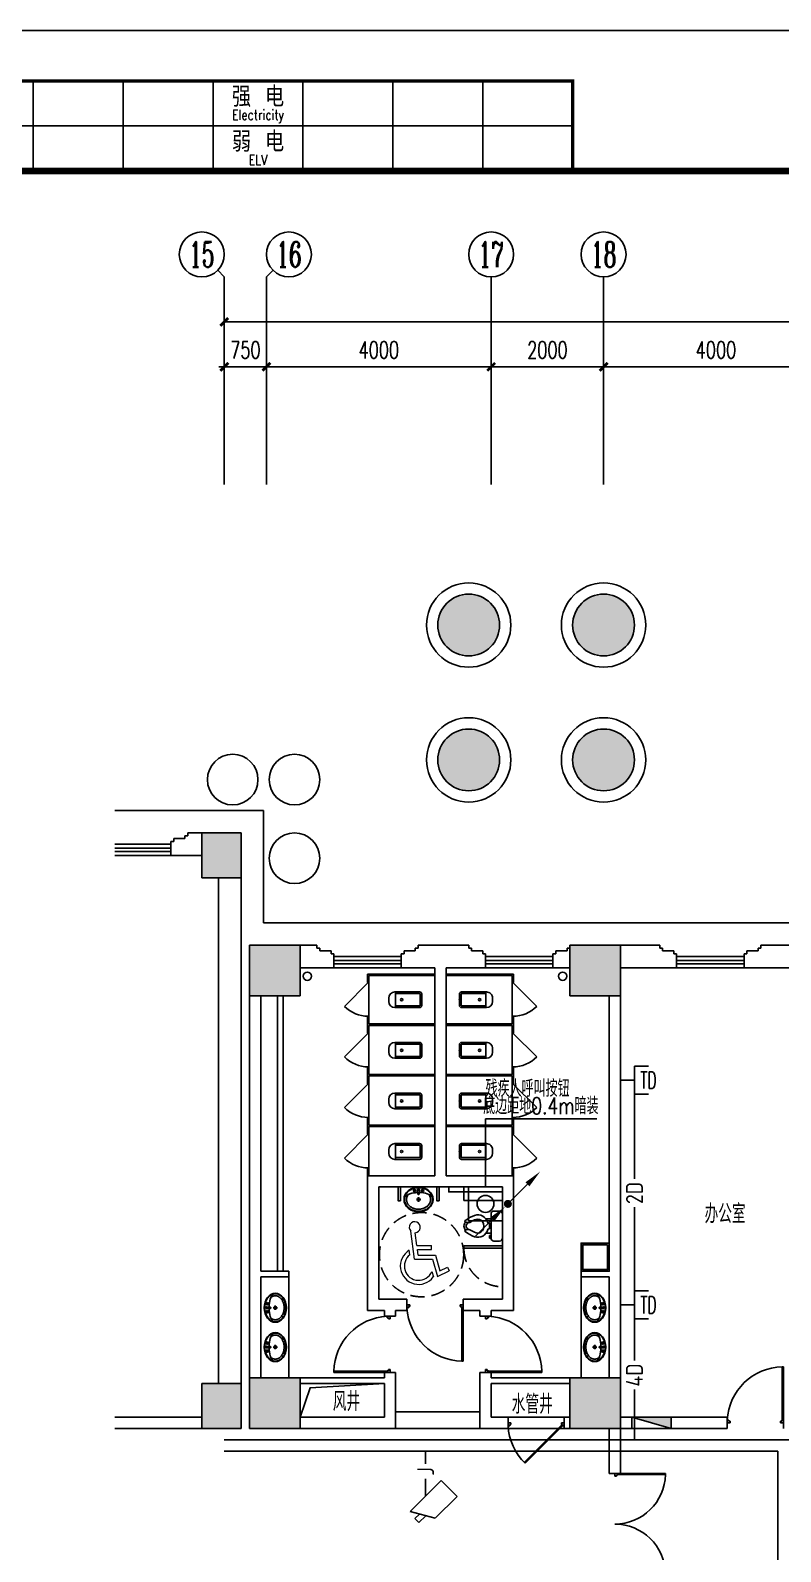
# Model space of a CAD drawing. Extents: x 190999 to 834799, y -200814 to 215286.
# Drawn here: x 769549 to 782899, y 128814 to 155886 of the extents above; entities that cross this region are included whole.
import ezdxf
from ezdxf.enums import TextEntityAlignment as Align

# ---------------------------------------------------------------- set-up
doc = ezdxf.new("R2010")
doc.units = 0
doc.header["$LTSCALE"] = 1000
doc.header["$MEASUREMENT"] = 0
doc.linetypes.add('CONTINOUS', pattern=[0])
doc.linetypes.add('HIDDEN', pattern=[0.375, 0.25, -0.125])
for name, color, linetype in [('00-EQUIP', 3, 'Continuous'), ('00-LWIRE', 4, 'Continuous'), ('00-SIG_TEXT', 7, 'Continuous'), ('00-WIRE-4', 6, 'Continuous'), ('A-Lvtry', 250, 'Continuous'), ('A-卫生间', 250, 'Continuous'), ('A-墙线', 2, 'Continuous'), ('A-外包装修', 250, 'Continuous'), ('A-外窗', 145, 'Continuous'), ('A-门', 167, 'Continuous'), ('AXIS', 3, 'Continuous'), ('AXIS_TEXT', 7, 'Continuous'), ('COLUMN', 2, 'Continuous'), ('EQUIP_消火栓', 6, 'Continuous'), ('PUB_HATCH', 250, 'Continuous'), ('图框', 189, 'Continuous'), ('房间名称', 7, 'Continuous'), ('桥架', 1, 'Continuous'), ('洞口线', 177, 'Continuous'), ('雨水管', 3, 'Continuous')]:
    doc.layers.add(name, color=color, linetype=linetype)
doc.layers.add('1-3残疾人坐席', color=7, linetype='Continuous', lineweight=9)
doc.styles.add('-GBCBIGGBENOR', font='GBENOR.shx', dxfattribs={"bigfont": 'GBCBIG.shx'})
doc.styles.add('_COMPLEX', font='COMPLEX.shx', dxfattribs={"width": 0.5})
doc.styles.add('_TCH_AXIS', font='COMPLEX', dxfattribs={"bigfont": 'GBCBIG'})
doc.styles.add('_TCH_DIM', font='SIMPLEX', dxfattribs={"bigfont": 'GBCBIG'})
doc.styles.add('ATT', font='txt')
doc.styles.add('COMPLEX', font='COMPLEX')
doc.styles.add('DIM_FONT', font='SIMPLEX', dxfattribs={"width": 0.7, "bigfont": 'GBCBIG'})
doc.styles.add('JIAO', font='tjromans.shx', dxfattribs={"bigfont": 'tjhztxt.shx'})
doc.styles.get("Standard").update_dxf_attribs({"font": 'simhei.ttf'})
doc.styles.add('TKZ2_tjkts.shx', font='tjromant.shx', dxfattribs={"bigfont": 'tjkts.shx'})
doc.dimstyles.new('DIMN', dxfattribs={"dimtxt": 300, "dimasz": 100, "dimexe": 250, "dimexo": 300, "dimgap": 150, "dimtad": 1, "dimdec": 0, "dimzin": 0, "dimdsep": 46, "dimtxsty": 'DIM_FONT', "dimblk": 'ARCHTICK', "dimcen": 0.09, "dimclrt": 7, "dimazin": 2, "dimtfac": 1, "dimtdec": 0, "dimtix": 1, "dimtmove": 2, "dimatfit": 3, "dimfxl": 0, "dimtolj": 1, "dimtzin": 0, "dimarcsym": 0})

# ---------------------------------------------------------------- blocks, each defined once
blk = doc.blocks.new('TJAD_TK_A0')
at = {"layer": '图框'}
for p, q in [((973, -441.7), (973, 399.3)), ((990, -412.7), (990, -156.7)), ((982, -172.7), (998, -172.7)), ((982, -188.7), (998, -188.7)), ((982, -204.7), (998, -204.7)), ((982, -220.7), (998, -220.7)), ((982, -236.7), (998, -236.7)), ((982, -252.7), (998, -252.7))]:
    blk.add_line(p, q, dxfattribs=at)
at = {"layer": '图框', "const_width": 1.2}
blk.add_lwpolyline([(2152, -431.7), (2152, 389.3), (998, 389.3), (998, -431.7)], close=True, dxfattribs=at)
at = {"layer": '图框', "const_width": 0.6}
blk.add_lwpolyline([(998, -431.7), (982, -431.7), (982, -156.7), (998, -156.7)], dxfattribs=at)
at = {"layer": '图框', "style": 'TKZ2_tjkts.shx'}
for s, p in [('强 电', (984.79, -212.7)), ('弱 电', (992.79, -212.7))]:
    blk.add_text(s, height=3.6, rotation=90, dxfattribs=at).set_placement(p, align=Align.MIDDLE_CENTER)
at = {"layer": '图框', "style": 'TKZ2_tjkts.shx', "width": 0.8}
for s, p in [('Electricity', (988.02, -212.7)), ('ELV', (996.02, -212.7))]:
    blk.add_text(s, height=1.8, rotation=90, dxfattribs=at).set_placement(p, align=Align.MIDDLE_CENTER)
blk = doc.blocks.new('m1800')
at = {"layer": 'A-墙线'}
for p, q in [((-900, -100), (-900, 100)), ((900, -100), (900, 100))]:
    blk.add_line(p, q, dxfattribs=at)
at = {"layer": 'A-门'}
for p, q in [((-900, 900), (-900, 0)), ((-900, 900), (-880, 900)), ((-880, 900), (-880, 50)), ((880, 900), (880, 50)), ((900, 900), (880, 900)), ((900, 900), (900, 0)), ((-900, 50), (-870, 50)), ((-900, 0), (-850, 0)), ((-870, 50), (-870, 30)), ((-870, 30), (-850, 30)), ((-850, 30), (-850, 0)), ((850, 30), (850, 0)), ((870, 30), (850, 30)), ((900, 0), (850, 0)), ((870, 50), (870, 30)), ((900, 50), (870, 50))]:
    blk.add_line(p, q, dxfattribs=at)
for centre, start, end in [((-900, 0), 0, 88.7267), ((900, 0), 91.2733, 180)]:
    blk.add_arc(centre, 900, start, end, dxfattribs=at)
blk = doc.blocks.new('m1000')
at = {"layer": 'A-墙线'}
for p, q in [((0, 0), (0, 200)), ((1000, 0), (1000, 200))]:
    blk.add_line(p, q, dxfattribs=at)
at = {"layer": 'A-门'}
for p, q in [((0, 1100), (0, 100)), ((0, 1100), (20, 1100)), ((20, 1100), (20, 150)), ((0, 150), (30, 150)), ((0, 100), (50, 100)), ((30, 150), (30, 130)), ((30, 130), (50, 130)), ((50, 130), (50, 100)), ((950, 130), (950, 100)), ((970, 130), (950, 130)), ((1000, 100), (950, 100)), ((970, 150), (970, 130)), ((1000, 150), (970, 150)), ((1000, 150), (1000, 100))]:
    blk.add_line(p, q, dxfattribs=at)
blk.add_arc((0, 100), 1000, 2.866, 88.854, dxfattribs=at)
blk = doc.blocks.new('15PTOI06')
at = {"color": 0, "linetype": 'ByBlock'}
for p, q in [((0, -8.5), (0, 8.5)), ((2, 10.5), (6, 10.5)), ((8, 8.5), (8, -8.5)), ((11.5, 5), (8, 5)), ((9, 2), (9.765178, 2)), ((9, -2), (9, 2)), ((23.431562, 2.5), (24.727861, 2.5)), ((24.931034, 1.327586), (24.062054, 2.5)), ((6, -10.5), (2, -10.5)), ((11.5, -5), (8, -5)), ((8.5, -8), (8, -8)), ((8, -8.5), (9, -8.5)), ((9, -6.5), (8.5, -6.5)), ((8.5, -6.5), (8.5, -8)), ((9.765178, -2), (9, -2)), ((9, -8.5), (9, -6.5)), ((23.431562, -2.5), (24.690476, -2.5)), ((24.931034, -1.327586), (24.062054, -2.5))]:
    blk.add_line(p, q, dxfattribs=at)
for centre, radius, start, end in [((2, 8.5), 2, 90, 180), ((6, 8.5), 2, 0, 90), ((9.765178, 2.5), 0.5, 270, 346.116636), ((17.25, 0.65), 7.210062, 71.816347, 166.116636), ((19.118098, 0), 6.118098, 147.797266, 212.202734), ((17.25, 0.65), 4.210062, 71.816347, 142.891702), ((12, -13.75), 19.534695, 57.937508, 70.559965), ((12, -13.75), 22.534695, 51.265418, 70.559965), ((23.431562, 4.5), 2, 237.937508, 270), ((24.727861, 4.5), 2, 270, 314.939898), ((23.666667, 0), 1.833333, 313.602819, 46.397181), ((23.166667, 0), 3.833333, 313.602819, 46.397181), ((25.787408, 3.438228), 0.5, 314.939898, 51.265418), ((2, -8.5), 2, 180, 270), ((6, -8.5), 2, 270, 0), ((9.765178, -2.5), 0.5, 13.883364, 90), ((17.25, -0.65), 7.210062, 193.883364, 288.183653), ((17.25, -0.65), 4.210062, 217.108298, 288.183653), ((12, 13.75), 19.534695, 289.440035, 302.062492), ((12, 13.75), 22.534695, 289.440035, 308.665009), ((23.431562, -4.5), 2, 90, 122.062492), ((24.690476, -4.5), 2, 44.162471, 90), ((25.766527, -3.454957), 0.5, 308.665009, 44.162471)]:
    blk.add_arc(centre, radius, start, end, dxfattribs=at)
at = {"color": 0, "linetype": 'ByBlock', "style": 'ATT'}
for tag, p, flags in [('ITEM', (0, -19.5), 3), ('ROOM_NUMBER', (0, -28.5), 1)]:
    blk.add_attdef(tag, p, '', height=6, dxfattribs=dict(at, flags=flags))
blk = doc.blocks.new('$lvtry$00000173')
for p, q in [((-37, -220, 0), (38, -220, 0)), ((-12, -126, 0), (-17, -51, 0)), ((0, -178, 0), (0, -261, 0)), ((10, -126, 0), (14, -51, 0))]:
    blk.add_line(p, q)
for centre, radius in [((-71, -63, 0), 20.6), ((-71, -63, 0), 15.6), ((0, -220, 0), 23.4), ((-1, -51, 0), 15.8), ((71, -63, 0), 20.6), ((71, -63, 0), 15.6)]:
    blk.add_circle(centre, radius)
blk.add_arc((-1, -118, 0), 13.9, 215.486, 324.514)
blk.add_ellipse((0, -220, 0), major_axis=(-259, 0), ratio=0.848663)
for start_param, end_param in [(4.764585, 5.931457), (3.493317, 4.671733)]:
    blk.add_ellipse((0, -216, 0), major_axis=(-259, 0), ratio=0.459125, start_param=start_param, end_param=end_param)
for points, knots in [([(-249, -220, 0), (-249, -227, 0), (-249, -234, 0), (-246, -254, 0), (-243, -266, 0), (-236, -289, 0), (-231, -300, 0), (-218, -322, 0), (-211, -332, 0), (-194, -352, 0), (-185, -361, 0), (-164, -378, 0), (-153, -386, 0), (-129, -400, 0), (-116, -406, 0), (-90, -416, 0), (-76, -420, 0), (-48, -426, 0), (-34, -428, 0), (-5, -430, 0), (9, -430, 0), (38, -427, 0), (52, -425, 0), (80, -419, 0), (94, -414, 0), (120, -404, 0), (133, -398, 0), (156, -384, 0), (167, -376, 0), (187, -359, 0), (197, -349, 0), (213, -329, 0), (220, -319, 0), (232, -297, 0), (237, -285, 0), (244, -262, 0), (247, -250, 0), (249, -226, 0), (249, -214, 0), (247, -190, 0), (245, -178, 0), (237, -155, 0), (232, -144, 0), (221, -122, 0), (213, -111, 0), (197, -91, 0), (188, -82, 0), (168, -64, 0), (157, -56, 0), (133, -42, 0), (121, -36, 0), (95, -25, 0), (81, -21, 0), (53, -15, 0), (39, -12, 0), (10, -10, 0), (-4, -10, 0), (-33, -11, 0), (-47, -13, 0), (-75, -19, 0), (-89, -24, 0), (-115, -34, 0), (-128, -40, 0), (-152, -53, 0), (-163, -61, 0), (-184, -78, 0), (-193, -87, 0), (-210, -107, 0), (-218, -117, 0), (-230, -139, 0), (-235, -150, 0), (-243, -173, 0), (-246, -185, 0), (-249, -205, 0), (-249, -212, 0), (-249, -220, 0)], [0, 0, 0, 0, 0.105369, 0.105369, 0.278747, 0.278747, 0.452125, 0.452125, 0.625504, 0.625504, 0.798882, 0.798882, 0.97226, 0.97226, 1.145639, 1.145639, 1.319017, 1.319017, 1.492395, 1.492395, 1.665774, 1.665774, 1.839152, 1.839152, 2.01253, 2.01253, 2.185909, 2.185909, 2.359287, 2.359287, 2.532665, 2.532665, 2.706044, 2.706044, 2.879422, 2.879422, 3.0528, 3.0528, 3.226179, 3.226179, 3.399557, 3.399557, 3.572935, 3.572935, 3.746313, 3.746313, 3.919692, 3.919692, 4.09307, 4.09307, 4.266448, 4.266448, 4.439827, 4.439827, 4.613205, 4.613205, 4.786583, 4.786583, 4.959962, 4.959962, 5.13334, 5.13334, 5.306718, 5.306718, 5.480097, 5.480097, 5.653475, 5.653475, 5.826853, 5.826853, 6.000232, 6.000232, 6.17361, 6.17361, 6.283185, 6.283185, 6.283185, 6.283185]), ([(-185, -132, 0), (-187, -134, 0), (-188, -136, 0), (-193, -144, 0), (-196, -150, 0), (-202, -163, 0), (-205, -169, 0), (-209, -181, 0), (-210, -188, 0), (-213, -200, 0), (-214, -206, 0), (-214, -215, 0), (-214, -217, 0), (-214, -220, 0), (-214, -226, 0), (-214, -233, 0), (-212, -247, 0), (-210, -255, 0), (-206, -268, 0), (-204, -273, 0), (-200, -282, 0), (-197, -287, 0), (-191, -299, 0), (-187, -305, 0), (-178, -317, 0), (-173, -323, 0), (-162, -333, 0), (-158, -338, 0), (-145, -348, 0), (-137, -354, 0), (-123, -363, 0), (-118, -366, 0), (-107, -371, 0), (-101, -374, 0), (-89, -379, 0), (-83, -381, 0), (-71, -385, 0), (-64, -387, 0), (-49, -390, 0), (-40, -392, 0), (-22, -394, 0), (-13, -394, 0), (5, -395, 0), (14, -394, 0), (32, -393, 0), (41, -392, 0), (58, -388, 0), (66, -386, 0), (81, -382, 0), (89, -379, 0), (104, -373, 0), (111, -369, 0), (125, -362, 0), (132, -358, 0), (144, -349, 0), (150, -344, 0), (162, -334, 0), (167, -329, 0), (177, -318, 0), (181, -313, 0), (189, -302, 0), (192, -297, 0), (199, -285, 0), (202, -278, 0), (207, -265, 0), (209, -259, 0), (211, -247, 0), (212, -242, 0), (214, -228, 0), (214, -220, 0), (213, -207, 0), (213, -201, 0), (211, -190, 0), (210, -184, 0), (205, -168, 0), (200, -157, 0), (191, -142, 0), (188, -137, 0), (185, -132, 0)], [5.740897, 5.740897, 5.740897, 5.740897, 5.780874, 5.780874, 5.896829, 5.896829, 6.012784, 6.012784, 6.128739, 6.128739, 6.240697, 6.240697, 6.283185, 6.283185, 6.283185, 6.399826, 6.399826, 6.5409, 6.5409, 6.634, 6.634, 6.7271, 6.7271, 6.852188, 6.852188, 6.977276, 6.977276, 7.077377, 7.077377, 7.229977, 7.229977, 7.317389, 7.317389, 7.404801, 7.404801, 7.497094, 7.497094, 7.589386, 7.589386, 7.712334, 7.712334, 7.835281, 7.835281, 7.958228, 7.958228, 8.081175, 8.081175, 8.194983, 8.194983, 8.30879, 8.30879, 8.422598, 8.422598, 8.537599, 8.537599, 8.6526, 8.6526, 8.767602, 8.767602, 8.884432, 8.884432, 8.982435, 8.982435, 9.119467, 9.119467, 9.224191, 9.224191, 9.328914, 9.328914, 9.470087, 9.470087, 9.571187, 9.571187, 9.672288, 9.672288, 9.874489, 9.874489, 9.967059, 9.967059, 9.967059, 9.967059])]:
    blk.add_open_spline(points, degree=3, knots=knots)
blk.add_point((-1, -51, 0))
blk = doc.blocks.new('wza')
at = {"layer": '1-3残疾人坐席', "linetype": 'CONTINOUS'}
for p, q in [((0, 0), (-66, 501)), ((40, 245), (10, 473)), ((-83, 80), (-94, 160)), ((0, 0), (318, 0)), ((40, 245), (302, 245)), ((63, 72), (50, 173)), ((50, 173), (302, 173)), ((63, 72), (372, 72)), ((302, 173), (302, 245)), ((372, 72), (452, -206)), ((307, -220), (334, -315)), ((318, 0), (407, -309)), ((407, -309), (615, -205)), ((452, -206), (583, -140)), ((583, -140), (615, -205))]:
    blk.add_line(p, q, dxfattribs=at)
for centre, radius, start, end in [((4, 570), 98.4, 273.7427, 224.6237), ((72, -121), 326, 120.5826, 323.3889), ((72, -121), 254, 127.7051, 337.0637)]:
    blk.add_arc(centre, radius, start, end, dxfattribs=at)
blk = doc.blocks.new('手盆')
at = {"layer": 'A-卫生间'}
for p, q in [((113, 12), (46, 16)), ((160, 0), (235, 0)), ((198, -37), (198, 38)), ((113, -11), (46, -16))]:
    blk.add_line(p, q, dxfattribs=at)
for centre, major_axis, ratio, start_param, end_param in [((198, 0), (0, 259), 0.763797, 3.141593, 9.424778), ((194, 0), (0, 259), 0.413212, 0.351725, 1.519021), ((106, 0), (0, 13.9), 0.9, 3.760941, 5.663837), ((194, 0), (0, 259), 0.413212, 1.620217, 2.789865)]:
    blk.add_ellipse(centre, major_axis=major_axis, ratio=ratio, start_param=start_param, end_param=end_param, dxfattribs=at)
for centre, major_axis in [((46, 0), (0, 15.8)), ((56, 71), (0, 20.6)), ((56, 71), (0, 15.6)), ((198, 0), (0, 23.4)), ((56, -71), (0, 20.6)), ((56, -71), (0, 15.6))]:
    blk.add_ellipse(centre, major_axis=major_axis, ratio=0.9, dxfattribs=at)
for points, knots in [([(198, -249), (204, -249), (211, -249), (228, -246), (239, -243), (260, -236), (270, -231), (290, -218), (299, -211), (317, -194), (325, -185), (340, -164), (347, -153), (360, -129), (365, -116), (374, -90), (378, -76), (383, -48), (385, -34), (387, -5), (387, 9), (385, 38), (383, 52), (377, 80), (373, 94), (364, 120), (358, 133), (345, 156), (338, 167), (323, 187), (314, 197), (296, 213), (287, 220), (267, 232), (257, 237), (236, 244), (225, 247), (204, 249), (193, 249), (171, 247), (161, 245), (140, 237), (129, 232), (110, 221), (100, 213), (82, 197), (74, 188), (58, 168), (51, 157), (38, 133), (32, 121), (23, 95), (19, 81), (13, 53), (11, 39), (9, 10), (9, -4), (10, -33), (12, -47), (18, -75), (21, -89), (30, -115), (36, -128), (48, -152), (55, -163), (70, -184), (78, -193), (96, -210), (105, -218), (125, -230), (135, -235), (156, -243), (167, -246), (184, -249), (191, -249), (198, -249)], [0, 0, 0, 0, 0.105369, 0.105369, 0.278747, 0.278747, 0.452125, 0.452125, 0.625504, 0.625504, 0.798882, 0.798882, 0.97226, 0.97226, 1.145639, 1.145639, 1.319017, 1.319017, 1.492395, 1.492395, 1.665774, 1.665774, 1.839152, 1.839152, 2.01253, 2.01253, 2.185909, 2.185909, 2.359287, 2.359287, 2.532665, 2.532665, 2.706044, 2.706044, 2.879422, 2.879422, 3.0528, 3.0528, 3.226179, 3.226179, 3.399557, 3.399557, 3.572935, 3.572935, 3.746313, 3.746313, 3.919692, 3.919692, 4.09307, 4.09307, 4.266448, 4.266448, 4.439827, 4.439827, 4.613205, 4.613205, 4.786583, 4.786583, 4.959962, 4.959962, 5.13334, 5.13334, 5.306718, 5.306718, 5.480097, 5.480097, 5.653475, 5.653475, 5.826853, 5.826853, 6.000232, 6.000232, 6.17361, 6.17361, 6.283185, 6.283185, 6.283185, 6.283185]), ([(119, -185), (121, -187), (123, -188), (130, -193), (135, -196), (146, -202), (152, -205), (163, -209), (169, -210), (180, -213), (186, -214), (194, -214), (196, -214), (198, -214), (204, -214), (209, -214), (222, -212), (229, -210), (241, -206), (245, -204), (254, -200), (259, -197), (269, -191), (275, -187), (286, -178), (291, -173), (300, -162), (304, -158), (314, -145), (319, -137), (327, -123), (329, -118), (334, -107), (336, -101), (341, -89), (343, -83), (346, -71), (348, -64), (351, -49), (352, -40), (354, -22), (355, -13), (355, 5), (355, 14), (354, 32), (352, 41), (349, 58), (348, 66), (343, 81), (341, 89), (335, 104), (332, 111), (326, 125), (322, 132), (314, 144), (310, 150), (301, 162), (296, 167), (287, 177), (281, 181), (272, 189), (267, 192), (256, 199), (250, 202), (238, 207), (233, 209), (223, 211), (217, 212), (205, 214), (198, 214), (186, 213), (181, 213), (171, 211), (166, 210), (151, 205), (141, 200), (128, 191), (123, 188), (119, 185)], [5.740897, 5.740897, 5.740897, 5.740897, 5.780874, 5.780874, 5.896829, 5.896829, 6.012784, 6.012784, 6.128739, 6.128739, 6.240697, 6.240697, 6.283185, 6.283185, 6.283185, 6.399826, 6.399826, 6.5409, 6.5409, 6.634, 6.634, 6.7271, 6.7271, 6.852188, 6.852188, 6.977276, 6.977276, 7.077377, 7.077377, 7.229977, 7.229977, 7.317389, 7.317389, 7.404801, 7.404801, 7.497094, 7.497094, 7.589386, 7.589386, 7.712334, 7.712334, 7.835281, 7.835281, 7.958228, 7.958228, 8.081175, 8.081175, 8.194983, 8.194983, 8.30879, 8.30879, 8.422598, 8.422598, 8.537599, 8.537599, 8.6526, 8.6526, 8.767602, 8.767602, 8.884432, 8.884432, 8.982435, 8.982435, 9.119467, 9.119467, 9.224191, 9.224191, 9.328914, 9.328914, 9.470087, 9.470087, 9.571187, 9.571187, 9.672288, 9.672288, 9.874489, 9.874489, 9.967059, 9.967059, 9.967059, 9.967059])]:
    blk.add_open_spline(points, degree=3, knots=knots, dxfattribs=at)
blk.add_point((46, 0), dxfattribs=at)
blk = doc.blocks.new('bfm01')
at = {"layer": 'A-墙线'}
for p, q in [((-200, 0), (0, 0)), ((-200, -1000), (0, -1000))]:
    blk.add_line(p, q, dxfattribs=at)
at = {"layer": 'A-门'}
for p, q in [((-200, -1000), (-200, 0)), ((-100, 0), (-100, -50)), ((-70, -50), (-100, -50)), ((-50, -30), (-70, -30)), ((-70, -30), (-70, -50)), ((-64, -44), (-50, -30)), ((-64, -44), (603, -711)), ((-50, 0), (-50, -30)), ((-50, -30), (617, -697)), ((0, 0), (0, -1000)), ((-70, -950), (-100, -950)), ((-100, -1000), (-100, -950)), ((-50, -1000), (-100, -1000)), ((-70, -970), (-70, -950)), ((-50, -970), (-70, -970)), ((-50, -1000), (-50, -970))]:
    blk.add_line(p, q, dxfattribs=at)
blk.add_arc((-100, 0), 1000, 272.866, 315.8103, dxfattribs=at)
blk = doc.blocks.new('$TwtSys$00000434')
for p, q in [((-0.5, 0.5), (-0.5, -0.5)), ((-0.5, -0.5), (0.5, 0.5)), ((0.5, 0.5), (-0.5, 0.5)), ((0.5, -0.5), (0.5, 0.5)), ((-0.5, -0.5), (0.5, -0.5))]:
    blk.add_line(p, q)
blk.add_solid([(0.5, -0.5), (0.5, 0.5), (-0.5, -0.5)])
blk = doc.blocks.new('_ArchTick')
at = {"const_width": 0.5}
blk.add_lwpolyline([(-0.7, -0.7), (0.7, 0.7)], dxfattribs=at)
blk = doc.blocks.new('*D537')
at = {"layer": 'AXIS', "color": 0, "lineweight": -2}
for p, q in [((772999, 148675), (772999, 150150)), ((773749, 148675), (773749, 150150)), ((772999, 149900), (772899, 149900)), ((772999, 149900), (773749, 149900)), ((773749, 149900), (773849, 149900))]:
    blk.add_line(p, q, dxfattribs=at)
at = {"layer": 'Defpoints', "color": 0}
for p in [(773749, 149900), (772999, 148375), (773749, 148375)]:
    blk.add_point(p, dxfattribs=at)
at = {"layer": 'AXIS', "color": 0, "lineweight": -2, "xscale": 100, "yscale": 100, "zscale": 100}
blk.add_blockref('_ArchTick', (772999, 149900), dxfattribs=at)
at = {"layer": 'AXIS', "color": 0, "lineweight": -2, "xscale": 100, "yscale": 100, "zscale": 100, "rotation": 180}
blk.add_blockref('_ArchTick', (773749, 149900), dxfattribs=at)
at = {"layer": 'AXIS', "color": 7, "insert": (773374, 150200), "char_height": 300, "attachment_point": 5, "style": 'DIM_FONT'}
blk.add_mtext('\\A1;750', dxfattribs=at)
blk = doc.blocks.new('*D538')
at = {"layer": 'AXIS', "color": 0, "lineweight": -2}
for p, q in [((773749, 148675), (773749, 150150)), ((777749, 148675), (777749, 150150)), ((773749, 149900), (777749, 149900))]:
    blk.add_line(p, q, dxfattribs=at)
at = {"layer": 'Defpoints', "color": 0}
for p in [(777749, 149900), (773749, 148375), (777749, 148375)]:
    blk.add_point(p, dxfattribs=at)
at = {"layer": 'AXIS', "color": 0, "lineweight": -2, "xscale": 100, "yscale": 100, "zscale": 100, "rotation": 180}
blk.add_blockref('_ArchTick', (773749, 149900), dxfattribs=at)
at = {"layer": 'AXIS', "color": 0, "lineweight": -2, "xscale": 100, "yscale": 100, "zscale": 100}
blk.add_blockref('_ArchTick', (777749, 149900), dxfattribs=at)
at = {"layer": 'AXIS', "color": 7, "insert": (775749, 150200), "char_height": 300, "attachment_point": 5, "style": 'DIM_FONT'}
blk.add_mtext('\\A1;4000', dxfattribs=at)
blk = doc.blocks.new('*D539')
at = {"layer": 'AXIS', "color": 0, "lineweight": -2}
for p, q in [((777749, 148675), (777749, 150150)), ((779749, 148675), (779749, 150150)), ((777749, 149900), (779749, 149900))]:
    blk.add_line(p, q, dxfattribs=at)
at = {"layer": 'Defpoints', "color": 0}
for p in [(779749, 149900), (777749, 148375), (779749, 148375)]:
    blk.add_point(p, dxfattribs=at)
at = {"layer": 'AXIS', "color": 0, "lineweight": -2, "xscale": 100, "yscale": 100, "zscale": 100, "rotation": 180}
blk.add_blockref('_ArchTick', (777749, 149900), dxfattribs=at)
at = {"layer": 'AXIS', "color": 0, "lineweight": -2, "xscale": 100, "yscale": 100, "zscale": 100}
blk.add_blockref('_ArchTick', (779749, 149900), dxfattribs=at)
at = {"layer": 'AXIS', "color": 7, "insert": (778749, 150200), "char_height": 300, "attachment_point": 5, "style": 'DIM_FONT'}
blk.add_mtext('\\A1;2000', dxfattribs=at)
blk = doc.blocks.new('*D540')
at = {"layer": 'AXIS', "color": 0, "lineweight": -2}
for p, q in [((779749, 148675), (779749, 150150)), ((783749, 148675), (783749, 150150)), ((779749, 149900), (783749, 149900))]:
    blk.add_line(p, q, dxfattribs=at)
at = {"layer": 'Defpoints', "color": 0}
for p in [(783749, 149900), (779749, 148375), (783749, 148375)]:
    blk.add_point(p, dxfattribs=at)
at = {"layer": 'AXIS', "color": 0, "lineweight": -2, "xscale": 100, "yscale": 100, "zscale": 100, "rotation": 180}
blk.add_blockref('_ArchTick', (779749, 149900), dxfattribs=at)
at = {"layer": 'AXIS', "color": 0, "lineweight": -2, "xscale": 100, "yscale": 100, "zscale": 100}
blk.add_blockref('_ArchTick', (783749, 149900), dxfattribs=at)
at = {"layer": 'AXIS', "color": 7, "insert": (781749, 150200), "char_height": 300, "attachment_point": 5, "style": 'DIM_FONT'}
blk.add_mtext('\\A1;4000', dxfattribs=at)
blk = doc.blocks.new('*D548')
at = {"layer": 'AXIS', "color": 0, "lineweight": -2}
for p, q in [((772999, 148675), (772999, 150950)), ((812499, 148675), (812499, 150950)), ((772999, 150700), (812499, 150700))]:
    blk.add_line(p, q, dxfattribs=at)
at = {"layer": 'Defpoints', "color": 0}
for p in [(812499, 150700), (772999, 148375), (812499, 148375)]:
    blk.add_point(p, dxfattribs=at)
at = {"layer": 'AXIS', "color": 0, "lineweight": -2, "xscale": 100, "yscale": 100, "zscale": 100, "rotation": 180}
blk.add_blockref('_ArchTick', (772999, 150700), dxfattribs=at)
at = {"layer": 'AXIS', "color": 0, "lineweight": -2, "xscale": 100, "yscale": 100, "zscale": 100}
blk.add_blockref('_ArchTick', (812499, 150700), dxfattribs=at)
at = {"layer": 'AXIS', "color": 7, "insert": (792749, 151000), "char_height": 300, "attachment_point": 5, "style": 'DIM_FONT'}
blk.add_mtext('\\A1;39500', dxfattribs=at)
blk = doc.blocks.new('$lvtry$00000200')
for p, q in [((-140, -40, 0), (-140, -480, 0)), ((-110, -40, 0), (-110, -470, 0)), ((100, 0, 0), (-100, 0, 0)), ((100, -30, 0), (-100, -30, 0)), ((110, -470, 0), (110, -40, 0)), ((140, -480, 0), (140, -40, 0)), ((140, -470, 0), (-140, -470, 0)), ((-30, -590, 0), (30, -590, 0))]:
    blk.add_line(p, q)
blk.add_circle((0, -359, 0), 20)
for centre, radius, start, end in [((-100, -40, 0), 40, 90, 180), ((-100, -40, 0), 10, 90, 180), ((100, -40, 0), 40, 0, 90), ((100, -40, 0), 10, 0, 90), ((-30, -480, 0), 110, 180, 270), ((30, -480, 0), 110, 270, 0)]:
    blk.add_arc(centre, radius, start, end)
blk.add_point((0, 0))
blk = doc.blocks.new('$DorLib2D$00000114')
at = {"color": 0}
blk.add_line((0.5, 0), (-0.207, 0.707), dxfattribs=at)
blk.add_arc((0.5, 0), 1, 135, 180, dxfattribs=at)
blk = doc.blocks.new('_AXISO')
blk.add_circle((0, 0), 0.5)
at = {"layer": 'AXIS_TEXT', "style": 'COMPLEX', "width": 1.041667}
blk.add_attdef('A', text='', height=0.56, dxfattribs=at).set_placement((-0.25, -0.28), (0.25, -0.28), align=Align.FIT)
blk = doc.blocks.new('_LINKPT1')
at = {"color": 0}
blk.add_line((0, 0), (0, 0), dxfattribs=at)
blk = doc.blocks.new('_I71UQN')
for p, q in [((-0.837, 0.1), (-0.609, 0.1)), ((-0.837, -0.1), (-0.837, 0.1)), ((-0.78, 0.4), (-0.323, -0.4)), ((0.78, 0.4), (-0.78, 0.4)), ((0.78, 0.4), (0.78, -0.4)), ((-0.837, -0.1), (-0.494, -0.1)), ((0.78, -0.4), (-0.323, -0.4))]:
    blk.add_line(p, q)
at = {"xscale": 0.002, "yscale": 0.002, "zscale": 0.002}
for p in [(0, 0.4), (0.78, 0), (0, -0.4)]:
    blk.add_blockref('_LINKPT1', p, dxfattribs=at)
at = {"flags": 9}
blk.add_attdef('A', (0, 0), '', height=0.00002, dxfattribs=at)
blk = doc.blocks.new('_X46JNE')
at = {"color": 0}
for p, q in [((0.357, 0.714), (-0.357, 0.714)), ((-0.357, 0.714), (-0.357, 0)), ((0.357, 0), (0.357, 0.714)), ((-0.357, 0), (0.357, 0))]:
    blk.add_line(p, q, dxfattribs=at)
blk.add_circle((0, 0.357), 0.179, dxfattribs=at)
for p in [(0, 0.714), (-0.357, 0.357), (0.357, 0.357), (0, 0)]:
    blk.add_blockref('_LINKPT1', p, dxfattribs=at)
at = {"color": 0, "width": 0.8, "flags": 9}
blk.add_attdef('A', (0, 0), '', height=0.0000143, dxfattribs=at)
blk = doc.blocks.new('IO37IMB6')
for p, q in [((-0.5, 0.499), (-0.5, 0.999)), ((0.5, 0.999), (0.5, 0.499)), ((0.5, 0.499), (-0.5, 0.499)), ((0, 0.5), (0, 0))]:
    blk.add_line(p, q)
at = {"xscale": 0.002, "yscale": 0.002, "zscale": 0.002}
for p in [(0, 1.384), (-0.5, 0.499), (0, 0), (0.5, 0.499)]:
    blk.add_blockref('_LINKPT1', p, dxfattribs=at)
at = {"style": '_COMPLEX', "width": 0.6, "flags": 8}
blk.add_attdef('$TEXT$', text='', height=0.6, dxfattribs=at).set_placement((0, 1), align=Align.MIDDLE_CENTER)
at = {"flags": 9}
blk.add_attdef('A', (0, 0), '', height=0.00002, dxfattribs=at)
blk = doc.blocks.new('_WRLD1L')
for p, q in [((0.7, 0.7), (0, 0)), ((0.104, 0.104), (0.104, 0.104)), ((-0.104, -0.104), (-0.104, -0.104))]:
    blk.add_line(p, q)
at = {"const_width": 0.142}
blk.add_lwpolyline([(-0.071, 0, 1), (0.071, 0, 1)], format="xyb", close=True, dxfattribs=at)
blk.add_solid([(0.63, 0.77), (0.77, 0.63), (1.15, 1.15)])
at = {"width": 0.8, "flags": 9}
blk.add_attdef('A', (0, 0), '', height=0.00002, dxfattribs=at)
blk = doc.blocks.new('_WRLD10L')
for p, q in [((1.15, 1.15), (0.55, 0.55)), ((0.104, 0.104), (0.104, 0.104)), ((-0.104, -0.104), (-0.104, -0.104))]:
    blk.add_line(p, q)
at = {"const_width": 0.142}
blk.add_lwpolyline([(-0.071, 0, 1), (0.071, 0, 1)], format="xyb", close=True, dxfattribs=at)
blk.add_solid([(0.62, 0.48), (0.48, 0.62), (0.1, 0.1)])
at = {"width": 0.8, "flags": 9}
blk.add_attdef('A', (0, 0), '', height=0.00002, dxfattribs=at)

msp = doc.modelspace()

# ---------------------------------------------------------------- hatches: boundary and pattern name
at = {"layer": 'PUB_HATCH'}
for points in [[(776798.5, 145303.7, 1), (777898.5, 145303.7, 1)], [(779198.5, 145303.7, 1), (780298.5, 145303.7, 1)], [(776798.5, 142903.7, 1), (777898.5, 142903.7, 1)], [(780298.5, 142903.7, 1), (779198.5, 142903.7, 1)], [(773298.5, 140803.7), (773298.5, 141603.7), (772598.5, 141603.7), (772598.5, 140803.7)], [(774348.5, 138703.7), (774348.5, 139603.7), (773448.5, 139603.7), (773448.5, 138703.7)], [(780048.5, 138703.7), (780048.5, 139603.7), (779148.5, 139603.7), (779148.5, 138703.7)], [(774348.5, 131003.7), (774348.5, 131903.7), (773448.5, 131903.7), (773448.5, 131003.7)], [(780048.5, 131003.7), (780048.5, 131903.7), (779148.5, 131903.7), (779148.5, 131003.7)], [(773298.5, 131003.7), (773298.5, 131803.7), (772598.5, 131803.7), (772598.5, 131003.7)]]:
    msp.add_hatch(color=256, dxfattribs=at).paths.add_polyline_path(points)

# ---------------------------------------------------------------- linework, layer by layer
at = {"layer": '00-EQUIP'}
for p, q in [((777647.2, 136513.5), (779629.2, 136513.5)), ((777647.2, 135303.7), (777647.2, 136513.5))]:
    msp.add_line(p, q, dxfattribs=at)
at = {"layer": '00-WIRE-4'}
for p, q in [((780298, 135446.9), (780298, 136953.7)), ((780298, 133453.7), (780298, 134946.3)), ((780298, 132953.7), (780298, 132215.9)), ((780298, 131696.6), (780298, 130803.7)), ((776581.9, 130373.6), (776581.9, 130603.7)), ((776581.9, 129803.7), (776581.9, 130108.3))]:
    msp.add_line(p, q, dxfattribs=at)
at = {"layer": 'A-Lvtry'}
for points in [[(776132, 135303.7), (776132, 135058.9), (776092, 135058.9), (776092, 135303.7)], [(776780.2, 135303.7), (776780.2, 135058.9), (776820.2, 135058.9), (776820.2, 135303.7)], [(777948.5, 135063.7), (777262.7, 135063.7), (777262.7, 135303.7), (777948.5, 135303.7), (777948.5, 135063.7)], [(777948.5, 134213.7), (777262.7, 134213.7), (777262.7, 134253.7), (777948.5, 134253.7)]]:
    msp.add_lwpolyline(points, dxfattribs=at)
msp.add_lwpolyline([(776993.7, 135303.7), (776993.7, 135213.7), (777643.7, 135213.7, -0.0066002), (777948.5, 135213.8, 0.0135277)], format="xyb", dxfattribs=at)
at = {"layer": 'A-Lvtry', "linetype": 'HIDDEN'}
msp.add_circle((776509.4, 134098.3), 750, dxfattribs=at)
msp.add_arc((777948.5, 134213.7), 685.8, 179.99982, 270, dxfattribs=at)
at = {"layer": 'A-卫生间'}
for p, q in [((776748.5, 139091.2), (775548.5, 139091.2)), ((775548.5, 139091.2), (775548.5, 138941.2)), ((775548.5, 138941.2), (775573.5, 138941.2)), ((776748.5, 139066.2), (775573.5, 139066.2)), ((775573.5, 138941.2), (775573.5, 139066.2)), ((776748.5, 139066.2), (776748.5, 139091.2)), ((776948.5, 139091.2), (778148.5, 139091.2)), ((776948.5, 139091.2), (776948.5, 139066.2)), ((776948.5, 139066.2), (778123.5, 139066.2)), ((778123.5, 139066.2), (778123.5, 138941.2)), ((778123.5, 138941.2), (778148.5, 138941.2)), ((778148.5, 138941.2), (778148.5, 139091.2)), ((773948.5, 133803.7), (773948.5, 138703.7)), ((774048.5, 133803.7), (774048.5, 138703.7)), ((775573.5, 138341.2), (775548.5, 138341.2)), ((775548.5, 138341.2), (775548.5, 138203.7)), ((775573.5, 138203.7), (775573.5, 138341.2)), ((778148.5, 138341.2), (778123.5, 138341.2)), ((778123.5, 138341.2), (778123.5, 138203.7)), ((778148.5, 138203.7), (778148.5, 138341.2)), ((775548.5, 138203.7), (775548.5, 138041.2)), ((775573.5, 138203.7), (776748.5, 138203.7)), ((775573.5, 138178.7), (776748.5, 138178.7)), ((775573.5, 138041.2), (775573.5, 138178.7)), ((776748.5, 138203.7), (776748.5, 138178.7)), ((778123.5, 138203.7), (776948.5, 138203.7)), ((776948.5, 138178.7), (776948.5, 138203.7)), ((778123.5, 138178.7), (776948.5, 138178.7)), ((778123.5, 138178.7), (778123.5, 138041.2)), ((778148.5, 138041.2), (778148.5, 138203.7)), ((775548.5, 138041.2), (775573.5, 138041.2)), ((778123.5, 138041.2), (778148.5, 138041.2)), ((775573.5, 137441.2), (775548.5, 137441.2)), ((775548.5, 137441.2), (775548.5, 137303.7)), ((775548.5, 137303.7), (775548.5, 137141.2)), ((775573.5, 137303.7), (775573.5, 137441.2)), ((775573.5, 137303.7), (776748.5, 137303.7)), ((775573.5, 137278.7), (776748.5, 137278.7)), ((775573.5, 137141.2), (775573.5, 137278.7)), ((776748.5, 137303.7), (776748.5, 137278.7)), ((778123.5, 137303.7), (776948.5, 137303.7)), ((776948.5, 137278.7), (776948.5, 137303.7)), ((778123.5, 137278.7), (776948.5, 137278.7)), ((778148.5, 137441.2), (778123.5, 137441.2)), ((778123.5, 137441.2), (778123.5, 137303.7)), ((778123.5, 137278.7), (778123.5, 137141.2)), ((778148.5, 137303.7), (778148.5, 137441.2)), ((778148.5, 137141.2), (778148.5, 137303.7)), ((775548.5, 137141.2), (775573.5, 137141.2)), ((778123.5, 137141.2), (778148.5, 137141.2)), ((775573.5, 136541.2), (775548.5, 136541.2)), ((775548.5, 136541.2), (775548.5, 136403.7)), ((775573.5, 136403.7), (775573.5, 136541.2)), ((778148.5, 136541.2), (778123.5, 136541.2)), ((778123.5, 136541.2), (778123.5, 136403.7)), ((778148.5, 136403.7), (778148.5, 136541.2)), ((775548.5, 136403.7), (775548.5, 136241.2)), ((775548.5, 136241.2), (775573.5, 136241.2)), ((775573.5, 136403.7), (776748.5, 136403.7)), ((775573.5, 136378.7), (776748.5, 136378.7)), ((775573.5, 136241.2), (775573.5, 136378.7)), ((776748.5, 136403.7), (776748.5, 136378.7)), ((778123.5, 136403.7), (776948.5, 136403.7)), ((776948.5, 136378.7), (776948.5, 136403.7)), ((778123.5, 136378.7), (776948.5, 136378.7)), ((778123.5, 136378.7), (778123.5, 136241.2)), ((778123.5, 136241.2), (778148.5, 136241.2)), ((778148.5, 136241.2), (778148.5, 136403.7)), ((775573.5, 135641.2), (775548.5, 135641.2)), ((775548.5, 135641.2), (775548.5, 135503.7)), ((775573.5, 135503.7), (775573.5, 135641.2)), ((778148.5, 135641.2), (778123.5, 135641.2)), ((778123.5, 135641.2), (778123.5, 135503.7)), ((778148.5, 135503.7), (778148.5, 135641.2)), ((775548.5, 135503.7), (775573.5, 135503.7)), ((778123.5, 135503.7), (778148.5, 135503.7)), ((774148.5, 131903.7), (774148.5, 133703.7)), ((779348.5, 131903.7), (779348.5, 133703.7)), ((777548.5, 131303.7), (776048.5, 131303.7)), ((777548.5, 131003.7), (776048.5, 131003.7))]:
    msp.add_line(p, q, dxfattribs=at)
for points in [[(776132, 135303.7), (776132, 135058.9), (776092, 135058.9), (776092, 135303.7)], [(776780.2, 135303.7), (776780.2, 135058.9), (776820.2, 135058.9), (776820.2, 135303.7)], [(777948.5, 135063.7), (777262.7, 135063.7), (777262.7, 135303.7), (777948.5, 135303.7), (777948.5, 135063.7)], [(777948.5, 134213.7), (777262.7, 134213.7), (777262.7, 134253.7), (777948.5, 134253.7)]]:
    msp.add_lwpolyline(points, dxfattribs=at)
msp.add_lwpolyline([(776993.7, 135303.7), (776993.7, 135213.7), (777643.7, 135213.7, -0.0066002), (777948.5, 135213.8, 0.0135277)], format="xyb", dxfattribs=at)
for points in [[(779848.5, 134303.7), (779348.5, 134303.7), (779348.5, 133803.7), (779848.5, 133803.7)], [(779818.5, 134273.7), (779378.5, 134273.7), (779378.5, 133833.7), (779818.5, 133833.7)]]:
    msp.add_lwpolyline(points, close=True, dxfattribs=at)
at = {"layer": 'A-卫生间', "linetype": 'HIDDEN'}
msp.add_circle((776509.4, 134098.3), 750, dxfattribs=at)
msp.add_arc((777948.5, 134213.7), 685.8, 179.99982, 270, dxfattribs=at)
at = {"layer": 'A-墙线'}
for p, q in [((772348.5, 141603.7), (772598.5, 141603.7)), ((772348.5, 141603.7), (772348.5, 141553.7)), ((772098.5, 141453.7), (772048.5, 141453.7)), ((772048.5, 141453.7), (772048.5, 141203.7)), ((772098.5, 141503.7), (772098.5, 141453.7)), ((772298.5, 141503.7), (772098.5, 141503.7)), ((772298.5, 141553.7), (772298.5, 141503.7)), ((772348.5, 141553.7), (772298.5, 141553.7)), ((772048.5, 141203.7), (772598.5, 141203.7)), ((772898.5, 131803.7), (772898.5, 140803.7)), ((773298.5, 131803.7), (773298.5, 140803.7)), ((774048.5, 139603.7), (774648.5, 139603.7)), ((774648.5, 139603.7), (774648.5, 139553.7)), ((774648.5, 139553.7), (774698.5, 139553.7)), ((774698.5, 139553.7), (774698.5, 139503.7)), ((774698.5, 139503.7), (774898.5, 139503.7)), ((774898.5, 139503.7), (774898.5, 139453.7)), ((774898.5, 139453.7), (774948.5, 139453.7)), ((774948.5, 139453.7), (774948.5, 139203.7)), ((776198.5, 139453.7), (776148.5, 139453.7)), ((776148.5, 139453.7), (776148.5, 139203.7)), ((776198.5, 139503.7), (776198.5, 139453.7)), ((776398.5, 139503.7), (776198.5, 139503.7)), ((776398.5, 139553.7), (776398.5, 139503.7)), ((776448.5, 139553.7), (776398.5, 139553.7)), ((776448.5, 139603.7), (777348.5, 139603.7)), ((776448.5, 139603.7), (776448.5, 139553.7)), ((777348.5, 139603.7), (777348.5, 139553.7)), ((777348.5, 139553.7), (777398.5, 139553.7)), ((777398.5, 139553.7), (777398.5, 139503.7)), ((777398.5, 139503.7), (777598.5, 139503.7)), ((777598.5, 139503.7), (777598.5, 139453.7)), ((777598.5, 139453.7), (777648.5, 139453.7)), ((777648.5, 139453.7), (777648.5, 139203.7)), ((778898.5, 139453.7), (778848.5, 139453.7)), ((778848.5, 139453.7), (778848.5, 139203.7)), ((778898.5, 139503.7), (778898.5, 139453.7)), ((779098.5, 139503.7), (778898.5, 139503.7)), ((779098.5, 139553.7), (779098.5, 139503.7)), ((779148.5, 139553.7), (779098.5, 139553.7)), ((780748.5, 139603.7), (780048.5, 139603.7)), ((780748.5, 139603.7), (780748.5, 139553.7)), ((780748.5, 139553.7), (780798.5, 139553.7)), ((780798.5, 139553.7), (780798.5, 139503.7)), ((780798.5, 139503.7), (780998.5, 139503.7)), ((780998.5, 139503.7), (780998.5, 139453.7)), ((780998.5, 139453.7), (781048.5, 139453.7)), ((781048.5, 139453.7), (781048.5, 139203.7)), ((782298.5, 139453.7), (782248.5, 139453.7)), ((782248.5, 139453.7), (782248.5, 139203.7)), ((782298.5, 139503.7), (782298.5, 139453.7)), ((782498.5, 139503.7), (782298.5, 139503.7)), ((782498.5, 139553.7), (782498.5, 139503.7)), ((782548.5, 139553.7), (782498.5, 139553.7)), ((782548.5, 139603.7), (782548.5, 139553.7)), ((782548.5, 139603.7), (783148.5, 139603.7)), ((774948.5, 139203.7), (774348.5, 139203.7)), ((776148.5, 139203.7), (776748.5, 139203.7)), ((776748.5, 135503.7), (776748.5, 139203.7)), ((776948.5, 135503.7), (776948.5, 139203.7)), ((776948.5, 139203.7), (777648.5, 139203.7)), ((778848.5, 139203.7), (779148.5, 139203.7)), ((780048.5, 139203.7), (781048.5, 139203.7)), ((783148.5, 139203.7), (782248.5, 139203.7)), ((773448.5, 131803.7), (773448.5, 138803.7)), ((773648.5, 133803.7), (773648.5, 138703.7)), ((779848.5, 133803.7), (779848.5, 138703.7)), ((780048.5, 131603.7), (780048.5, 138803.7)), ((776748.5, 135503.7), (775548.5, 135503.7)), ((775548.5, 133103.7), (775548.5, 135503.7)), ((778148.5, 135503.7), (776948.5, 135503.7)), ((778148.5, 133103.7), (778148.5, 135503.7)), ((777948.5, 135303.7), (775748.5, 135303.7)), ((775748.5, 133303.7), (775748.5, 135303.7)), ((777948.5, 133303.7), (777948.5, 135303.7)), ((774148.5, 133803.7), (773648.5, 133803.7)), ((774148.5, 133803.7), (774148.5, 133703.7)), ((779348.5, 133803.7), (779848.5, 133803.7)), ((779348.5, 133803.7), (779348.5, 133703.7)), ((773648.5, 131903.7), (773648.5, 133703.7)), ((774148.5, 133703.7), (773648.5, 133703.7)), ((779348.5, 133703.7), (779848.5, 133703.7)), ((779848.5, 131903.7), (779848.5, 133703.7)), ((776248.5, 133303.7), (775748.5, 133303.7)), ((777948.5, 133303.7), (777248.5, 133303.7)), ((775848.5, 133103.7), (775548.5, 133103.7)), ((775848.5, 133003.7), (775848.5, 133103.7)), ((776048.5, 133003.7), (776048.5, 133103.7)), ((776248.5, 133103.7), (776048.5, 133103.7)), ((777548.5, 133103.7), (777248.5, 133103.7)), ((777548.5, 133003.7), (777548.5, 133103.7)), ((777748.5, 133003.7), (777748.5, 133103.7)), ((778148.5, 133103.7), (777748.5, 133103.7)), ((774348.5, 131903.7), (775848.5, 131903.7)), ((775848.5, 131903.7), (775848.5, 132003.7)), ((776048.5, 131003.7), (776048.5, 132003.7)), ((777548.5, 131003.7), (777548.5, 132003.7)), ((777748.5, 131903.7), (777748.5, 132003.7)), ((779148.5, 131903.7), (777748.5, 131903.7)), ((774348.5, 131803.7), (775848.5, 131803.7)), ((775848.5, 131203.7), (775848.5, 131803.7)), ((777748.5, 131203.7), (777748.5, 131803.7)), ((779148.5, 131803.7), (777748.5, 131803.7)), ((772598.5, 131203.7), (771048.5, 131203.7)), ((774348.5, 131203.7), (775848.5, 131203.7)), ((777748.5, 131203.7), (778048.5, 131203.7)), ((778048.5, 131003.7), (778048.5, 131203.7)), ((779148.5, 131203.7), (779048.5, 131203.7)), ((779048.5, 131003.7), (779048.5, 131203.7)), ((781948.5, 131203.7), (780048.5, 131203.7)), ((772598.5, 131003.7), (771048.5, 131003.7)), ((774248.5, 131003.7), (776048.5, 131003.7)), ((777548.5, 131003.7), (778048.5, 131003.7)), ((779148.5, 131003.7), (779048.5, 131003.7)), ((779848.5, 131003.7), (779848.5, 130203.7)), ((780048.5, 130203.7), (780048.5, 131003.7)), ((781948.5, 131003.7), (780048.5, 131003.7))]:
    msp.add_line(p, q, dxfattribs=at)
at = {"layer": 'A-外包装修'}
for p, q in [((771048.5, 142003.7), (773698.5, 142003.7)), ((773698.5, 140003.7), (773698.5, 142003.7)), ((773698.5, 140003.7), (784448.5, 140003.7))]:
    msp.add_line(p, q, dxfattribs=at)
for centre, radius in [((777348.5, 145303.7), 750), ((779748.5, 145303.7), 750), ((777348.5, 142903.7), 750), ((779748.5, 142903.7), 750), ((773148.5, 142553.7), 450), ((774248.5, 142553.7), 450), ((774248.5, 141153.7), 450)]:
    msp.add_circle(centre, radius, dxfattribs=at)
at = {"layer": 'A-外窗'}
for p, q in [((772048.5, 141403.7), (771048.5, 141403.7)), ((772048.5, 141333.7), (771048.5, 141333.7)), ((772048.5, 141273.7), (771048.5, 141273.7)), ((772048.5, 141203.7), (771048.5, 141203.7)), ((774948.5, 139403.7), (776148.5, 139403.7)), ((774948.5, 139333.7), (776148.5, 139333.7)), ((774948.5, 139273.7), (776148.5, 139273.7)), ((774948.5, 139203.7), (776148.5, 139203.7)), ((778848.5, 139403.7), (777648.5, 139403.7)), ((778848.5, 139333.7), (777648.5, 139333.7)), ((778848.5, 139273.7), (777648.5, 139273.7)), ((778848.5, 139203.7), (777648.5, 139203.7)), ((782248.5, 139403.7), (781048.5, 139403.7)), ((782248.5, 139333.7), (781048.5, 139333.7)), ((782248.5, 139273.7), (781048.5, 139273.7)), ((782248.5, 139203.7), (781048.5, 139203.7))]:
    msp.add_line(p, q, dxfattribs=at)
at = {"layer": 'A-门'}
for p, q in [((775573.5, 138941.2), (775573.5, 138341.2)), ((778123.5, 138941.2), (778123.5, 138341.2)), ((775573.5, 138041.2), (775573.5, 137441.2)), ((778123.5, 138041.2), (778123.5, 137441.2)), ((775573.5, 137141.2), (775573.5, 136541.2)), ((778123.5, 137141.2), (778123.5, 136541.2)), ((775573.5, 136241.2), (775573.5, 135641.2)), ((778123.5, 136241.2), (778123.5, 135641.2))]:
    msp.add_line(p, q, dxfattribs=at)
at = {"layer": 'AXIS'}
for p, q in [((772881.4, 151617.4), (772998.5, 151500.2)), ((773865.7, 151617.4), (773748.5, 151500.2)), ((772998.5, 147803.7), (772998.5, 151500.2)), ((773748.5, 147803.7), (773748.5, 151500.2)), ((777748.5, 147803.7), (777748.5, 151500.2)), ((779748.5, 147803.7), (779748.5, 151500.2))]:
    msp.add_line(p, q, dxfattribs=at)
at = {"layer": 'COLUMN'}
for p, q in [((773298.5, 141603.7), (772598.5, 141603.7)), ((772598.5, 141603.7), (772598.5, 140803.7)), ((773298.5, 140803.7), (773298.5, 141603.7)), ((772598.5, 140803.7), (773298.5, 140803.7)), ((774348.5, 139603.7), (773448.5, 139603.7)), ((773448.5, 139603.7), (773448.5, 138703.7)), ((774348.5, 138703.7), (774348.5, 139603.7)), ((780048.5, 139603.7), (779148.5, 139603.7)), ((779148.5, 139603.7), (779148.5, 138703.7)), ((780048.5, 138703.7), (780048.5, 139603.7)), ((773448.5, 138703.7), (774348.5, 138703.7)), ((779148.5, 138703.7), (780048.5, 138703.7)), ((774348.5, 131903.7), (773448.5, 131903.7)), ((773448.5, 131903.7), (773448.5, 131003.7)), ((774348.5, 131003.7), (774348.5, 131903.7)), ((780048.5, 131903.7), (779148.5, 131903.7)), ((779148.5, 131903.7), (779148.5, 131003.7)), ((780048.5, 131003.7), (780048.5, 131903.7)), ((773298.5, 131803.7), (772598.5, 131803.7)), ((772598.5, 131803.7), (772598.5, 131003.7)), ((773298.5, 131003.7), (773298.5, 131803.7)), ((772598.5, 131003.7), (773298.5, 131003.7)), ((773448.5, 131003.7), (774348.5, 131003.7)), ((779148.5, 131003.7), (780048.5, 131003.7))]:
    msp.add_line(p, q, dxfattribs=at)
for centre, start, end in [((777348.5, 145303.7), 0, 180), ((779748.5, 145303.7), 0, 180), ((777348.5, 145303.7), 180, 0), ((779748.5, 145303.7), 180, 0), ((777348.5, 142903.7), 0, 180), ((779748.5, 142903.7), 0, 180), ((777348.5, 142903.7), 180, 0), ((779748.5, 142903.7), 180, 0)]:
    msp.add_arc(centre, 550, start, end, dxfattribs=at)
at = {"layer": '桥架'}
for p, q in [((772998.5, 130803.7), (783048.5, 130803.7)), ((772998.5, 130603.7), (782848.5, 130603.7)), ((782848.5, 79603.7), (782848.5, 130603.7))]:
    msp.add_line(p, q, dxfattribs=at)
at = {"layer": '洞口线', "ltscale": 2}
msp.add_lwpolyline([(774348.5, 131203.7), (774526.4, 131730.1), (775848.5, 131803.7)], dxfattribs=at)
at = {"layer": '雨水管'}
for centre in [(774476.3, 139053.7), (779020.7, 139053.7)]:
    msp.add_circle(centre, 75, dxfattribs=at)

# ---------------------------------------------------------------- block references
for name, p in [('wza', (776385.1, 134016.5)), ('手盆', (773708.5, 133153.7)), ('手盆', (773708.5, 132453.7))]:
    msp.add_blockref(name, p)
at = {"xscale": -1}
for p in [(779788.5, 133153.7), (779788.5, 132453.7)]:
    msp.add_blockref('手盆', p, dxfattribs=at)
at = {"layer": '00-EQUIP'}
ref = msp.add_blockref('IO37IMB6', (780048.5, 137203.7), dxfattribs=dict(at, xscale=500, yscale=500, zscale=500, rotation=270))
ref.add_attrib('$TEXT$', 'TD', dxfattribs={"layer": '0', "height": 300, "style": '_COMPLEX', "width": 0.6, "flags": 8}).set_placement((780548.5, 137203.7), align=Align.MIDDLE_CENTER)
at = {"layer": '00-EQUIP', "xscale": 843.6750585380942, "yscale": 843.6750585371628, "zscale": 843.6750585375537}
msp.add_blockref('_X46JNE', (777647.2, 134701.1), dxfattribs=at)
at = {"layer": '00-EQUIP'}
ref = msp.add_blockref('IO37IMB6', (780048.5, 133203.7), dxfattribs=dict(at, xscale=500, yscale=500, zscale=500, rotation=270))
ref.add_attrib('$TEXT$', 'TD', dxfattribs={"layer": '0', "height": 300, "style": '_COMPLEX', "width": 0.6, "flags": 8}).set_placement((780548.5, 133203.7), align=Align.MIDDLE_CENTER)
at = {"layer": '00-EQUIP', "xscale": 500, "yscale": 500, "zscale": 500, "rotation": 45}
msp.add_blockref('_I71UQN', (776723.4, 129662.3), dxfattribs=at)
at = {"layer": '00-LWIRE', "xscale": 500, "yscale": 500, "zscale": 500}
msp.add_blockref('_WRLD1L', (778045.4, 135002.4), dxfattribs=at)
at = {"layer": '00-LWIRE', "xscale": 500, "yscale": 500, "zscale": 500, "rotation": 180}
msp.add_blockref('_WRLD10L', (778045.4, 135002.4), dxfattribs=at)
at = {"layer": 'A-Lvtry'}
msp.add_blockref('$lvtry$00000173', (776456.1, 135301.2, 0), dxfattribs=at)
at = {"layer": 'A-Lvtry', "xscale": -25.40000000596046, "yscale": 25.40000000596046, "zscale": 25.4, "rotation": 359.9999997815146}
msp.add_blockref('15PTOI06', (777948.5, 134607.2), dxfattribs=at)
at = {"layer": 'A-卫生间', "yscale": -0.9999999999999998, "rotation": 90.00000000106468}
for p in [(776514.2, 138634.9, 0), (776514.2, 137734.9, 0), (776514.2, 136834.9, 0), (776514.2, 135934.9, 0)]:
    msp.add_blockref('$lvtry$00000200', p, dxfattribs=at)
at = {"layer": 'A-卫生间'}
for name, p, rotation in [('$lvtry$00000200', (777182.9, 138634.9, 0), 89.99999999893534), ('$lvtry$00000200', (777182.9, 137734.9, 0), 89.99999999893534), ('$lvtry$00000200', (777182.9, 136834.9, 0), 89.99999999893534), ('$lvtry$00000200', (777182.9, 135934.9, 0), 89.99999999893534), ('$lvtry$00000173', (776456.1, 135301.2, 0), 359.9999995731132)]:
    msp.add_blockref(name, p, dxfattribs=dict(at, rotation=rotation))
at = {"layer": 'A-卫生间', "xscale": -25.40000000596046, "yscale": 25.40000000596046, "zscale": 25.4, "rotation": 359.9999997815146}
msp.add_blockref('15PTOI06', (777948.5, 134607.2), dxfattribs=at)
at = {"layer": 'A-门', "xscale": -600, "zscale": 25, "rotation": 270}
for p, yscale in [((775561, 138641.2), -600), ((778136, 138641.2), 600), ((775561, 137741.2), -600), ((778136, 137741.2), 600), ((775561, 136841.2), -600), ((778136, 136841.2), 600), ((775561, 135941.2), -600), ((778136, 135941.2), 600)]:
    msp.add_blockref('$DorLib2D$00000114', p, dxfattribs=dict(at, yscale=yscale))
at = {"layer": 'A-门'}
for name, p, rotation in [('m1000', (777248.5, 133303.7), 180), ('m1000', (776048.5, 132003.7), 90), ('bfm01', (779048.5, 131003.7), 270)]:
    msp.add_blockref(name, p, dxfattribs=dict(at, rotation=rotation))
at = {"layer": 'A-门', "xscale": -1, "rotation": 270}
for name, p in [('m1000', (777548.5, 132003.7)), ('m1800', (779948.5, 129303.7))]:
    msp.add_blockref(name, p, dxfattribs=at)
at = {"layer": 'A-门', "xscale": -1}
msp.add_blockref('m1000', (782948.5, 131003.7), dxfattribs=at)
at = {"layer": 'AXIS'}
ref = msp.add_blockref('_AXISO', (772598.5, 151900.2), dxfattribs=dict(at, xscale=800, yscale=800, zscale=800))
ref.add_attrib('A', '15', dxfattribs={"layer": 'AXIS_TEXT', "height": 452.55, "style": '_TCH_AXIS', "width": 0.724138}).set_placement((772372.3, 151674), (772824.8, 151674), align=Align.FIT)
ref = msp.add_blockref('_AXISO', (774148.5, 151900.2), dxfattribs=dict(at, xscale=800, yscale=800, zscale=800))
ref.add_attrib('A', '16', dxfattribs={"layer": 'AXIS_TEXT', "height": 452.55, "style": '_TCH_AXIS', "width": 0.724138}).set_placement((773922.3, 151674), (774374.8, 151674), align=Align.FIT)
ref = msp.add_blockref('_AXISO', (777748.5, 151900.2), dxfattribs=dict(at, xscale=800, yscale=800, zscale=800))
ref.add_attrib('A', '17', dxfattribs={"layer": 'AXIS_TEXT', "height": 452.55, "style": '_TCH_AXIS', "width": 0.724138}).set_placement((777522.3, 151674), (777974.8, 151674), align=Align.FIT)
ref = msp.add_blockref('_AXISO', (779748.5, 151900.2), dxfattribs=dict(at, xscale=800, yscale=800, zscale=800))
ref.add_attrib('A', '18', dxfattribs={"layer": 'AXIS_TEXT', "height": 452.55, "style": '_TCH_AXIS', "width": 0.724138}).set_placement((779522.3, 151674), (779974.8, 151674), align=Align.FIT)
at = {"layer": 'EQUIP_消火栓', "xscale": -700, "yscale": 200, "zscale": 700, "rotation": 180}
msp.add_blockref('$TwtSys$00000434', (780598.8, 131103.7), dxfattribs=at)
at = {"layer": '图框', "xscale": 100, "yscale": 100, "zscale": 100, "rotation": 270}
msp.add_blockref('TJAD_TK_A0', (794868.8, 253186.5), dxfattribs=at)

# ---------------------------------------------------------------- texts
at = {"layer": '00-EQUIP', "style": 'JIAO', "width": 0.75}
for s, p in [('残疾人呼叫按钮', (777648.3, 137058.1)), ('底边距地0.4m暗装', (777605.9, 136747.8))]:
    msp.add_text(s, height=300, dxfattribs=at).set_placement(p, align=Align.MIDDLE_LEFT)
at = {"layer": '00-SIG_TEXT', "style": '-GBCBIGGBENOR'}
for s, p in [('2D', (780298, 135196.6)), ('4D', (780298, 131956.3)), ('J', (776581.9, 130240.9))]:
    msp.add_text(s, height=300, rotation=90, dxfattribs=at).set_placement(p, align=Align.MIDDLE_CENTER)
at = {"layer": '房间名称', "style": '_TCH_DIM'}
for s, p in [('办公室', (781546.3, 134656.8)), ('风井', (774929.8, 131316)), ('水管井', (778114.5, 131268.9))]:
    msp.add_text(s, height=337.59, dxfattribs=at).set_placement(p)

# ---------------------------------------------------------------- dimensions: what is measured, and where the dimension line sits
at = {"layer": 'AXIS'}
for p1, p2, distance, picture, middle in [((772998.5, 148375.2), (812498.5, 148375.2), 2325, '*D548', (792748.5, 151000.2)), ((772998.5, 148375.2), (773748.5, 148375.2), 1525, '*D537', (773373.5, 150200.2)), ((773748.5, 148375.2), (777748.5, 148375.2), 1525, '*D538', (775748.5, 150200.2)), ((777748.5, 148375.2), (779748.5, 148375.2), 1525, '*D539', (778748.5, 150200.2)), ((779748.5, 148375.2), (783748.5, 148375.2), 1525, '*D540', (781748.5, 150200.2))]:
    dim = msp.add_aligned_dim(p1=p1, p2=p2, distance=distance, dimstyle='DIMN', dxfattribs=at)
    dim.commit()
    dim.dimension.update_dxf_attribs({"geometry": picture, "text_midpoint": middle})

doc.saveas('drawing.dxf')
